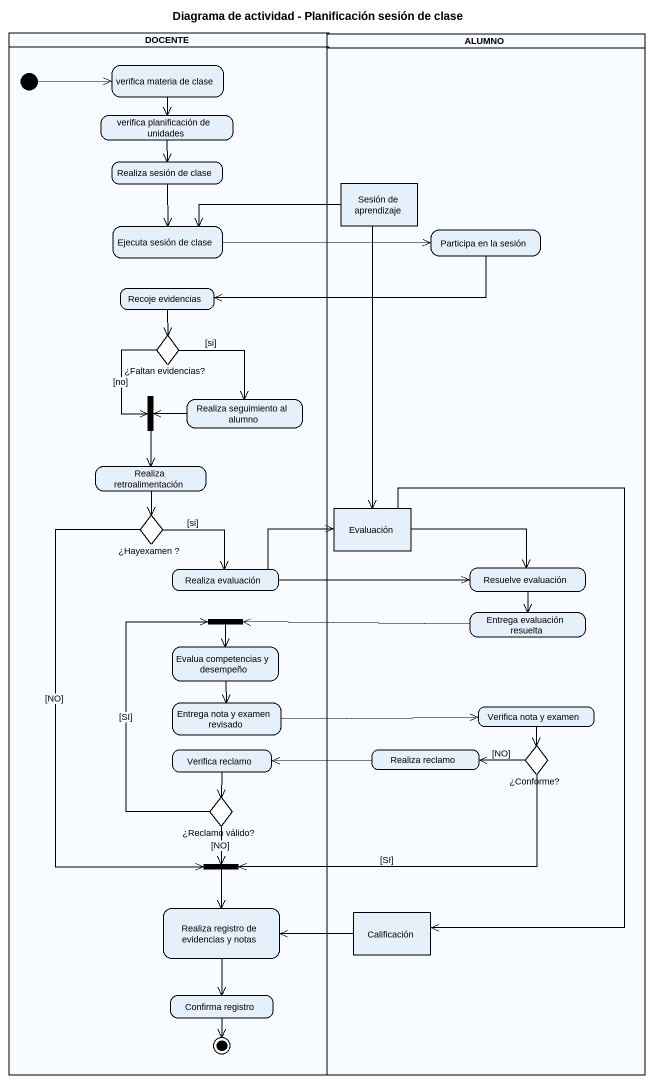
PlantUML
@startuml
title Diagrama de actividad - Planificación sesión de clase
hide empty description
state DOCENTE <<partition>> {
  state "verifica materia de clase" as verifica_materia_de_clase
  state "verifica planificación de unidades" as verifica_planificación_de
  state "Realiza sesión de clase" as Realiza_sesión_de_clase
  state "Ejecuta sesión de clase" as Ejecuta_sesión_de_clase
  state "Recoje evidencias" as Recoje_evidencias
  state "¿Faltan evidencias?" as Faltan_evidencias <<choice>>
  state fork1 <<join>>
  state "Realiza seguimiento al alumno" as Realiza_seguimiento_al
  state "Realiza retroalimentación" as Realiza_retroalimentación
  state "¿Hayexamen ?" as Hayexamen <<choice>>
  state "Realiza evaluación" as Realiza_evaluación
  state fork2 <<join>>
  state "Evalua competencias y desempeño" as Evalua_competencias_y
  state "Entrega nota y examen revisado" as Entrega_nota_y_examen
  state "Verifica reclamo" as Verifica_reclamo
  state "¿Reclamo válido?" as Reclamo_válido <<choice>>
  state fork3 <<join>>
  state "Realiza registro de evidencias y notas" as Realiza_registro_de
  state "Confirma registro" as Confirma_registro
  [*] -right-> verifica_materia_de_clase
  Confirma_registro --> [*]
}
state ALUMNO <<partition>> {
  state "Sesión de aprendizaje" as Sesión_de_aprendizaje <<object>>
  state "Participa en la sesión" as Participa_en_la_sesión
  state Evaluación <<object>>
  state "Resuelve evaluación" as Resuelve_evaluación
  state "Entrega evaluación resuelta" as Entrega_evaluación_resuelta
  state "Verifica nota y examen" as Verifica_nota_y_examen
  state "Realiza reclamo" as Realiza_reclamo
  state "¿Conforme?" as Conforme <<choice>>
  state Calificación <<object>>
}
verifica_materia_de_clase --> verifica_planificación_de
verifica_planificación_de --> Realiza_sesión_de_clase
Realiza_sesión_de_clase --> Ejecuta_sesión_de_clase
Sesión_de_aprendizaje -left-> Ejecuta_sesión_de_clase
Sesión_de_aprendizaje --> Evaluación
Ejecuta_sesión_de_clase -right-> Participa_en_la_sesión
Participa_en_la_sesión -left-> Recoje_evidencias
Recoje_evidencias --> Faltan_evidencias
Faltan_evidencias --> fork1 : [no]
Faltan_evidencias --> Realiza_seguimiento_al : [si]
fork1 --> Realiza_retroalimentación
Realiza_seguimiento_al -left-> fork1
Realiza_retroalimentación --> Hayexamen
Evaluación -right-> Resuelve_evaluación
Evaluación --> Calificación
Hayexamen --> Realiza_evaluación : [si]
Hayexamen --> fork3 : [NO]
Realiza_evaluación -right-> Evaluación
Realiza_evaluación -right-> Resuelve_evaluación
Resuelve_evaluación --> Entrega_evaluación_resuelta
fork2 --> Evalua_competencias_y
Entrega_evaluación_resuelta -left-> fork2
Evalua_competencias_y --> Entrega_nota_y_examen
Entrega_nota_y_examen -right-> Verifica_nota_y_examen
Verifica_nota_y_examen --> Conforme
Verifica_reclamo --> Reclamo_válido
Realiza_reclamo -left-> Verifica_reclamo
Conforme -left-> Realiza_reclamo : [NO]
Conforme -left-> fork3 : [SI]
Reclamo_válido -up-> fork2 : [SI]
Reclamo_válido --> fork3 : [NO]
fork3 --> Realiza_registro_de
Realiza_registro_de --> Confirma_registro
Calificación -left-> Realiza_registro_de
@enduml
